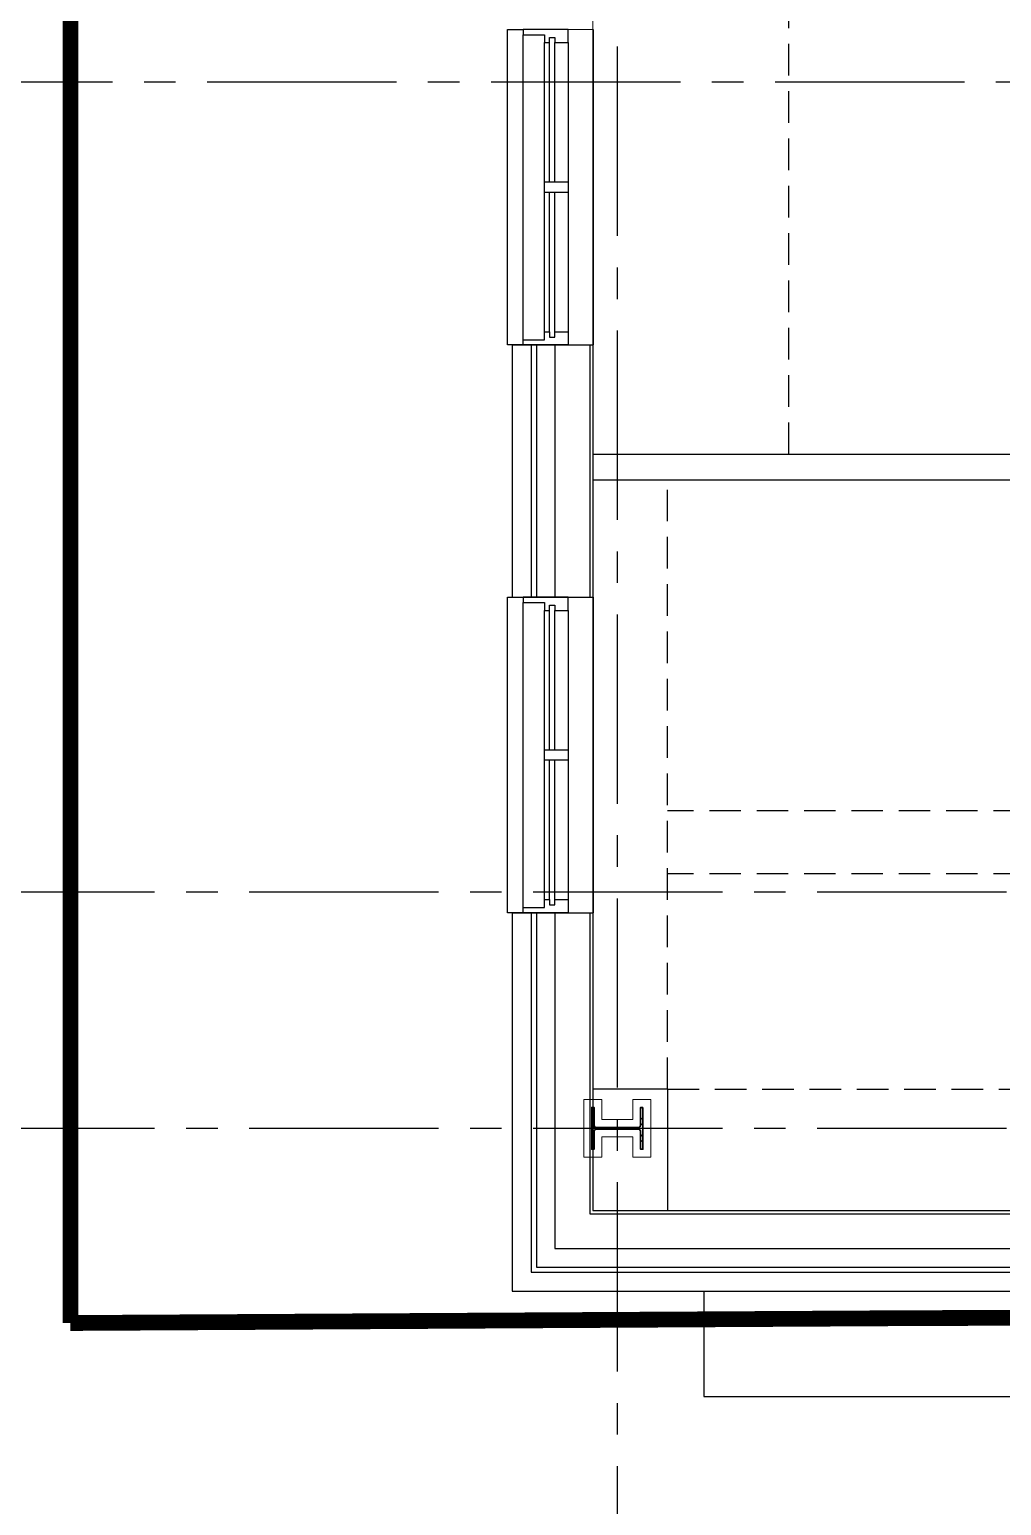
# Model space of a CAD drawing. Header units: inches. Extents: x -3700 to 367, y -844 to 2341.
# Drawn here: x -3459.8 to -3274.9, y -71.7 to 209 of the extents above; entities that cross this region are included whole.
import ezdxf

# ---------------------------------------------------------------- set-up
doc = ezdxf.new("R2010")
doc.units = ezdxf.units.IN
doc.header["$LTSCALE"] = 48
doc.header["$MEASUREMENT"] = 0
for name, pattern in [('CENTER2', [1.125, 0.75, -0.125, 0.125, -0.125]), ('HIDDEN', [0.375, 0.25, -0.125]), ('HIDDEN2', [0.1875, 0.125, -0.0625]), ('PHANTOM2', [1.25, 0.625, -0.125, 0.125, -0.125, 0.125, -0.125])]:
    doc.linetypes.add(name, pattern=pattern)
for name, color, linetype, lineweight in [('A-Detl-Hatch', 1, 'Continuous', 18), ('S-Detl-Hatch', 1, 'Continuous', 18), ('S-Detl-Wide', 3, 'Continuous', 35)]:
    doc.layers.add(name, color=color, linetype=linetype, lineweight=lineweight)
for name, color, linetype in [('A-Flor-Soffit', 6, 'HIDDEN2'), ('A-Glaz', 6, 'Continuous'), ('A-Glaz-Sill', 8, 'Continuous'), ('A-Grid(3-32)', 8, 'CENTER2'), ('A-Roof-Below', 1, 'Continuous'), ('A-Site-Property', 3, 'PHANTOM2'), ('A-Wall-Full', 3, 'Continuous'), ('A-Wall-Hatch', 15, 'Continuous')]:
    doc.layers.add(name, color=color, linetype=linetype)
doc.layers.add('G-Anno-Nplt', color=140, linetype='Continuous', lineweight=18, plot=False)
pattern_1 = [(45, (0, -4.865), (-1.591, 1.591), []), (45, (1.0607, -4.865), (-1.591, 1.591), [])]

# ---------------------------------------------------------------- blocks, each defined once
blk = doc.blocks.new('EXTERIOR WINDOW')
at = {"layer": 'A-Glaz'}
for p, q in [((3829.83, -10349.67), (3856.33, -10349.67)), ((3829.83, -10350.67), (3856.33, -10350.67)), ((3858.33, -10349.67), (3884.83, -10349.67)), ((3858.33, -10350.67), (3884.83, -10350.67)), ((3829.83, -10351.67), (3884.83, -10351.67))]:
    blk.add_line(p, q, dxfattribs=at)
for points in [[(3829.83, -10349.67), (3829.83, -10347.17), (3827.33, -10347.17), (3827.33, -10355.67), (3828.33, -10355.67), (3828.33, -10351.67), (3829.83, -10351.67), (3829.83, -10350.67), (3828.83, -10350.67), (3828.83, -10349.67), (3829.83, -10349.67)], [(3884.83, -10349.67), (3884.83, -10347.17), (3887.33, -10347.17), (3887.33, -10355.67), (3886.33, -10355.67), (3886.33, -10351.67), (3884.83, -10351.67), (3884.83, -10350.67), (3885.83, -10350.67), (3885.83, -10349.67), (3884.83, -10349.67)]]:
    blk.add_lwpolyline(points, dxfattribs=at)
blk.add_lwpolyline([(3858.33, -10347.17), (3856.33, -10347.17), (3856.33, -10351.67), (3858.33, -10351.67)], close=True, dxfattribs=at)
at = {"layer": 'A-Glaz-Sill'}
for p, q in [((3887.33, -10342.42), (3827.33, -10342.42)), ((3884.83, -10347.17), (3829.83, -10347.17)), ((3828.33, -10355.67), (3886.33, -10355.67))]:
    blk.add_line(p, q, dxfattribs=at)
blk.add_lwpolyline([(3827.33, -10355.67), (3827.33, -10358.67), (3887.33, -10358.67), (3887.33, -10355.67)], dxfattribs=at)
blk = doc.blocks.new('2ND FLOOR CORE & SHELL')
at = {"layer": 'A-Roof-Below'}
blk.add_lwpolyline([(8352.98, -9228.75), (8352.98, -9248.75), (8641, -9248.75), (8641, -9228.75)], dxfattribs=at)
at = {"layer": 'A-Wall-Full'}
for p, q in [((8316.5, -9048.75), (8316.5, -9096.75)), ((8316.5, -9048.75), (8331.87, -9048.75)), ((8331.87, -9048.75), (8331.87, -9096.75)), ((8316.5, -9096.75), (8331.87, -9096.75)), ((8316.5, -9156.75), (8316.5, -9228.75)), ((8316.5, -9156.75), (8331.87, -9156.75)), ((8331.87, -9156.75), (8331.87, -9213.38)), ((8331.87, -9213.38), (8720.5, -9213.38)), ((8316.5, -9228.75), (8720.5, -9228.75))]:
    blk.add_line(p, q, dxfattribs=at)
at = {"layer": 'A-Wall-Hatch'}
for p, q in [((8320.12, -9048.75), (8320.12, -9096.75)), ((8321.12, -9048.75), (8321.12, -9096.75)), ((8324.62, -9048.75), (8324.62, -9096.75)), ((8331.25, -9048.75), (8331.25, -9096.75)), ((8320.12, -9156.75), (8320.12, -9225.13)), ((8321.12, -9156.75), (8321.12, -9224.13)), ((8324.62, -9156.75), (8324.62, -9220.63)), ((8331.25, -9156.75), (8331.25, -9214)), ((8331.25, -9214), (8720.5, -9214)), ((8324.62, -9220.63), (8720.5, -9220.63)), ((8321.12, -9224.13), (8720.5, -9224.13)), ((8320.12, -9225.13), (8720.5, -9225.13))]:
    blk.add_line(p, q, dxfattribs=at)
at = {"xscale": -1, "rotation": 270}
for p in [(18674.3, -12876.08), (18674.3, -12984.08)]:
    blk.add_blockref('EXTERIOR WINDOW', p, dxfattribs=at)
blk = doc.blocks.new('*U39')
at = {"layer": 'A-Detl-Hatch'}
h = blk.add_hatch(dxfattribs=at)
h.set_pattern_fill('ANSI32', color=256, scale=6, style=0)
h.set_pattern_definition(pattern_1)
edge = h.paths.add_edge_path()
edge.add_line((3.98, -9.73), (3.98, -9.295))
edge.add_line((3.98, -9.295), (0.645, -9.295))
edge.add_arc((0.645, -8.795), 0.5, 180, 270, ccw=False)
edge.add_line((0.145, -8.795), (0.145, -0.935))
edge.add_arc((0.645, -0.935), 0.5, 90, 180, ccw=False)
edge.add_line((0.645, -0.435), (3.98, -0.435))
edge.add_line((3.98, -0.435), (3.98, 0))
edge.add_line((3.98, 0), (-3.98, 0))
edge.add_line((-3.98, 0), (-3.98, -0.435))
edge.add_line((-3.98, -0.435), (-0.645, -0.435))
edge.add_arc((-0.645, -0.935), 0.5, 0, 90, ccw=False)
edge.add_line((-0.145, -0.935), (-0.145, -8.795))
edge.add_arc((-0.645, -8.795), 0.5, -90, 0, ccw=False)
edge.add_line((-0.645, -9.295), (-3.98, -9.295))
edge.add_line((-3.98, -9.295), (-3.98, -9.73))
edge.add_line((-3.98, -9.73), (3.98, -9.73))
at = {"color": 0, "linetype": 'ByBlock'}
blk.add_lwpolyline([(3.98, -9.73), (3.98, -9.295), (0.645, -9.295, -0.4142136), (0.145, -8.795), (0.145, -0.935, -0.4142136), (0.645, -0.435), (3.98, -0.435), (3.98, 0), (-3.98, 0), (-3.98, -0.435), (-0.645, -0.435, -0.4142136), (-0.145, -0.935), (-0.145, -8.795, -0.4142136), (-0.645, -9.295), (-3.98, -9.295), (-3.98, -9.73)], format="xyb", close=True, dxfattribs=at)
blk = doc.blocks.new('*U9')
at = {"layer": 'A-Detl-Hatch'}
h = blk.add_hatch(dxfattribs=at)
h.set_pattern_fill('ANSI32', color=256, scale=6, style=0)
h.set_pattern_definition(pattern_1)
edge = h.paths.add_edge_path()
edge.add_line((3.98, -9.73), (3.98, -9.295))
edge.add_line((3.98, -9.295), (0.645, -9.295))
edge.add_arc((0.645, -8.795), 0.5, 180, 270, ccw=False)
edge.add_line((0.145, -8.795), (0.145, -0.935))
edge.add_arc((0.645, -0.935), 0.5, 90, 180, ccw=False)
edge.add_line((0.645, -0.435), (3.98, -0.435))
edge.add_line((3.98, -0.435), (3.98, 0))
edge.add_line((3.98, 0), (-3.98, 0))
edge.add_line((-3.98, 0), (-3.98, -0.435))
edge.add_line((-3.98, -0.435), (-0.645, -0.435))
edge.add_arc((-0.645, -0.935), 0.5, 0, 90, ccw=False)
edge.add_line((-0.145, -0.935), (-0.145, -8.795))
edge.add_arc((-0.645, -8.795), 0.5, -90, 0, ccw=False)
edge.add_line((-0.645, -9.295), (-3.98, -9.295))
edge.add_line((-3.98, -9.295), (-3.98, -9.73))
edge.add_line((-3.98, -9.73), (3.98, -9.73))
at = {"color": 0, "linetype": 'ByBlock'}
blk.add_lwpolyline([(3.98, -9.73), (3.98, -9.295), (0.645, -9.295, -0.4142136), (0.145, -8.795), (0.145, -0.935, -0.4142136), (0.645, -0.435), (3.98, -0.435), (3.98, 0), (-3.98, 0), (-3.98, -0.435), (-0.645, -0.435, -0.4142136), (-0.145, -0.935), (-0.145, -8.795, -0.4142136), (-0.645, -9.295), (-3.98, -9.295), (-3.98, -9.73)], format="xyb", close=True, dxfattribs=at)
blk = doc.blocks.new('W10X33')
at = {"layer": 'S-Detl-Hatch'}
blk.add_lwpolyline([(13773.28, -7309.78), (13773.28, -7306.34), (13769.45, -7306.34), (13769.45, -7300.48), (13773.28, -7300.48), (13773.28, -7297.05), (13762.32, -7297.05), (13762.32, -7300.48), (13766.16, -7300.48), (13766.16, -7306.34), (13762.32, -7306.34), (13762.32, -7309.78)], close=True, dxfattribs=at)
at = {"layer": 'S-Detl-Wide'}
blk.add_blockref('*U9', (13767.8, -7298.55), dxfattribs=at)
blk = doc.blocks.new('2ND FLOOR - STRUCTURAL GRID')
at = {"layer": 'A-Grid(3-32)'}
for p, q in [((8336.5, -7426.01), (8336.5, -9409.77)), ((11912.5, -8998.75), (8104.5, -8998.75)), ((8104.5, -9152.75), (11912.5, -9152.75)), ((8104.5, -9197.75), (11912.5, -9197.75))]:
    blk.add_line(p, q, dxfattribs=at)
at = {"rotation": 90}
blk.add_blockref('W10X33', (1033.09, -22965.55), dxfattribs=at)
at = {"layer": 'S-Detl-Wide', "rotation": 90}
blk.add_blockref('*U39', (8331.63, -9197.75), dxfattribs=at)
blk = doc.blocks.new('King Suite 7- 09')
at = {"layer": 'A-Flor-Soffit'}
for p, q in [((32.61, 145.38), (32.61, 253)), ((9.55, 24.6), (9.55, 140.5)), ((167.51, 77.5), (9.55, 77.5)), ((167.51, 65.5), (9.55, 65.5)), ((9.55, 24.6), (167.51, 24.6))]:
    blk.add_line(p, q, dxfattribs=at)
at = {"layer": 'A-Wall-Full'}
for p, q in [((-4.64, 145.38), (129.51, 145.38)), ((-4.64, 140.5), (129.51, 140.5)), ((9.55, 24.6), (-4.64, 24.6)), ((9.55, 24.6), (9.55, 1.5))]:
    blk.add_line(p, q, dxfattribs=at)
at = {"layer": 'G-Anno-Nplt'}
for p, q in [((-4.64, 279), (-4.64, 24.6)), ((9.55, 1.5), (167.51, 1.5))]:
    blk.add_line(p, q, dxfattribs=at)
for points in [[(-20.89, 226.12), (-4.64, 226.12), (-4.64, 166.13), (-20.89, 166.13)], [(-20.89, 118.12), (-4.64, 118.12), (-4.64, 58.13), (-20.89, 58.13)]]:
    blk.add_lwpolyline(points, close=True, dxfattribs=at)

msp = doc.modelspace()

# ---------------------------------------------------------------- linework, layer by layer
at = {"layer": 'A-Site-Property', "const_width": 3}
msp.add_lwpolyline([(-2840, -35, 0.00039089), (-2984, -35.1126, 0.00127042), (-3452, -37.0334), (-3452, 827.7361), (-3452, 1727.7361), (-48.2482, 1093.3029, 0.00270737), (100, 1066.5004), (100, -35), (-2840, -35)], format="xyb", dxfattribs=at)

# ---------------------------------------------------------------- block references
at = {"linetype": 'HIDDEN'}
msp.add_blockref('2ND FLOOR - STRUCTURAL GRID', (-11684.4994, 9197.75), dxfattribs=at)
msp.add_blockref('2ND FLOOR CORE & SHELL', (-11684.4994, 9197.75))
at = {"layer": 'A-Wall-Full'}
msp.add_blockref('King Suite 7- 09', (-3347.9888, -17.125), dxfattribs=at)

doc.saveas('drawing.dxf')
